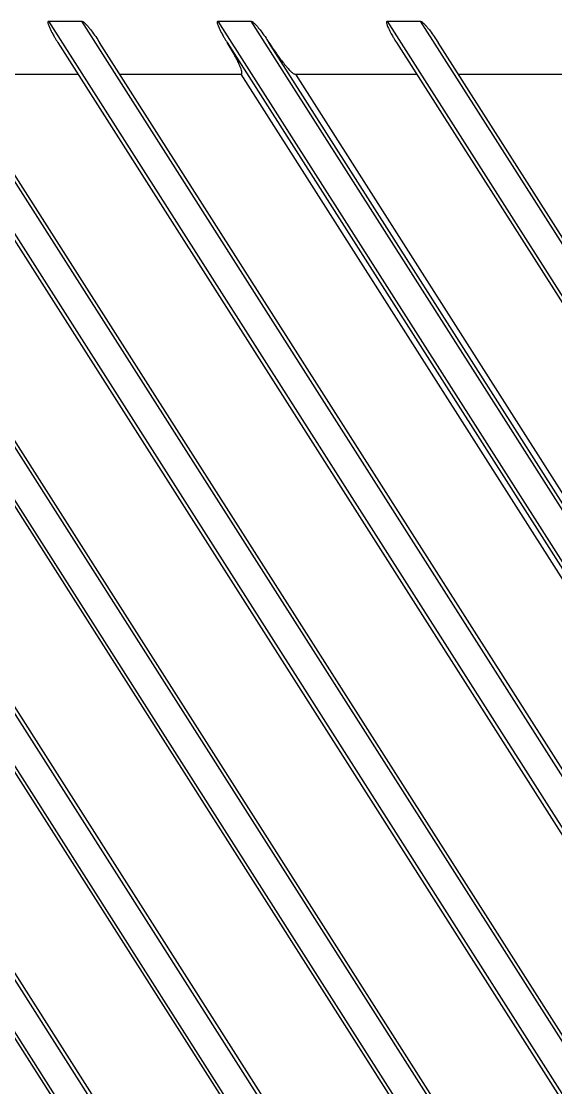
# Model space of a CAD drawing. Header units: millimetres. Extents: x 620 to 19791, y 2539 to 6969.
# Drawn here: x 17386.6 to 17417, y 4727.7 to 4788.1 of the extents above; entities that cross this region are included whole.
import ezdxf

# ---------------------------------------------------------------- set-up
doc = ezdxf.new("R2010")
doc.units = ezdxf.units.MM

# ---------------------------------------------------------------- blocks, each defined once
blk = doc.blocks.new('tugj')
at = {"color": 7, "linetype": 'Continuous', "lineweight": 25}
for p, q in [((12657.168, 5133.159), (12752.334, 4983.776)), ((12752.333, 4986.753), (12659.063, 5133.16)), ((12666.768, 5133.161), (12668.666, 5133.161)), ((12666.768, 5133.161), (12752.333, 4998.851)), ((12752.333, 5001.829), (12668.666, 5133.161)), ((12676.373, 5133.161), (12678.27, 5133.161)), ((12676.373, 5133.161), (12752.333, 5013.926)), ((12752.333, 5016.904), (12678.27, 5133.161)), ((12685.977, 5133.161), (12687.874, 5133.161)), ((12685.977, 5133.161), (12752.333, 5029.002)), ((12752.333, 5031.98), (12687.874, 5133.161)), ((12649.824, 5132.585), (12752.333, 4971.678)), ((12752.333, 4968.7), (12648.169, 5132.206)), ((12657.692, 5131.96), (12752.165, 4983.668)), ((12752.502, 4986.861), (12660.063, 5131.961)), ((12667.296, 5131.961), (12752.165, 4998.743)), ((12752.502, 5001.936), (12669.667, 5131.961)), ((12676.9, 5131.961), (12752.165, 5013.819)), ((12752.502, 5017.012), (12679.271, 5131.961)), ((12686.504, 5131.961), (12752.165, 5028.894)), ((12752.502, 5032.087), (12688.875, 5131.961)), ((12752.502, 4971.785), (12650.88, 5131.3)), ((12648.843, 5130.775), (12752.165, 4968.593)), ((12661.21, 5130.161), (12668.443, 5130.161)), ((12670.814, 5130.161), (12677.691, 5130.161)), ((12751.911, 5013.658), (12677.691, 5130.161)), ((12680.774, 5130.161), (12687.651, 5130.161)), ((12680.774, 5130.161), (12752.755, 5017.173)), ((12690.022, 5130.161), (12697.255, 5130.161)), ((12752.333, 4953.625), (12641.169, 5128.118)), ((12752.333, 4956.603), (12642.775, 5128.574)), ((12752.502, 4956.71), (12643.411, 5127.949)), ((12641.95, 5126.52), (12752.165, 4953.517)), ((12752.333, 4941.527), (12637.58, 5121.653)), ((12752.502, 4941.635), (12638.946, 5119.882)), ((12752.333, 4938.549), (12637.236, 5119.216)), ((12638.646, 5116.63), (12752.165, 4938.442))]:
    blk.add_line(p, q, dxfattribs=at)
for points, knots in [([(12666.768, 5133.161), (12666.76, 5133.156), (12666.746, 5133.148), (12666.732, 5133.128), (12666.731, 5133.103), (12666.735, 5133.068), (12666.746, 5133.02), (12666.777, 5132.919), (12666.859, 5132.723), (12666.984, 5132.484), (12667.139, 5132.212), (12667.238, 5132.053), (12667.296, 5131.961)], [0, 0, 0, 0, 0.019676, 0.036058, 0.051366, 0.073864, 0.114112, 0.160554, 0.308553, 0.584137, 0.758673, 1, 1, 1, 1]), ([(12668.666, 5133.161), (12668.676, 5133.16), (12668.696, 5133.159), (12668.726, 5133.147), (12668.754, 5133.13), (12668.785, 5133.101), (12668.829, 5133.055), (12668.887, 5132.996), (12668.973, 5132.911), (12669.079, 5132.788), (12669.243, 5132.576), (12669.446, 5132.298), (12669.594, 5132.072), (12669.667, 5131.961)], [0, 0, 0, 0, 0.018945, 0.038329, 0.0591, 0.081785, 0.118769, 0.178836, 0.238803, 0.346775, 0.486397, 0.748249, 1, 1, 1, 1]), ([(12676.373, 5133.161), (12676.365, 5133.156), (12676.35, 5133.148), (12676.337, 5133.128), (12676.335, 5133.103), (12676.339, 5133.068), (12676.35, 5133.02), (12676.381, 5132.919), (12676.463, 5132.723), (12676.588, 5132.484), (12676.743, 5132.212), (12676.842, 5132.053), (12676.9, 5131.961)], [0, 0, 0, 0, 0.019676, 0.0360578, 0.0513658, 0.0738645, 0.1141116, 0.1605537, 0.3085527, 0.5841371, 0.758673, 1, 1, 1, 1]), ([(12678.27, 5133.161), (12678.28, 5133.16), (12678.3, 5133.159), (12678.33, 5133.147), (12678.358, 5133.13), (12678.39, 5133.101), (12678.433, 5133.055), (12678.491, 5132.996), (12678.577, 5132.911), (12678.683, 5132.788), (12678.847, 5132.576), (12679.05, 5132.298), (12679.199, 5132.072), (12679.271, 5131.961)], [0, 0, 0, 0, 0.018945, 0.038329, 0.0591, 0.081785, 0.118769, 0.178836, 0.238803, 0.346775, 0.486398, 0.748249, 1, 1, 1, 1]), ([(12685.977, 5133.161), (12685.969, 5133.156), (12685.954, 5133.148), (12685.941, 5133.128), (12685.939, 5133.103), (12685.943, 5133.068), (12685.954, 5133.02), (12685.985, 5132.919), (12686.068, 5132.723), (12686.192, 5132.484), (12686.347, 5132.212), (12686.446, 5132.053), (12686.504, 5131.961)], [0, 0, 0, 0, 0.019676, 0.036058, 0.051366, 0.073864, 0.114112, 0.160554, 0.308553, 0.584137, 0.758673, 1, 1, 1, 1]), ([(12687.874, 5133.161), (12687.884, 5133.16), (12687.904, 5133.159), (12687.934, 5133.147), (12687.963, 5133.13), (12687.994, 5133.101), (12688.037, 5133.055), (12688.095, 5132.996), (12688.181, 5132.911), (12688.287, 5132.788), (12688.451, 5132.576), (12688.654, 5132.298), (12688.803, 5132.072), (12688.875, 5131.961)], [0, 0, 0, 0, 0.018945, 0.038329, 0.0591, 0.081785, 0.118769, 0.178836, 0.238803, 0.346775, 0.486397, 0.748249, 1, 1, 1, 1]), ([(12677.691, 5130.161), (12677.699, 5130.161), (12677.714, 5130.163), (12677.732, 5130.179), (12677.742, 5130.203), (12677.746, 5130.235), (12677.743, 5130.278), (12677.734, 5130.332), (12677.71, 5130.423), (12677.664, 5130.554), (12677.586, 5130.739), (12677.478, 5130.962), (12677.327, 5131.248), (12677.134, 5131.586), (12676.98, 5131.833), (12676.9, 5131.961)], [0, 0, 0, 0, 0.011124, 0.021482, 0.033583, 0.049115, 0.068905, 0.096905, 0.130641, 0.207347, 0.301404, 0.427295, 0.571574, 0.778286, 1, 1, 1, 1]), ([(12679.271, 5131.961), (12679.341, 5131.852), (12679.478, 5131.64), (12679.689, 5131.336), (12679.898, 5131.05), (12680.074, 5130.823), (12680.213, 5130.654), (12680.312, 5130.539), (12680.402, 5130.439), (12680.483, 5130.355), (12680.557, 5130.286), (12680.622, 5130.232), (12680.679, 5130.193), (12680.728, 5130.167), (12680.76, 5130.163), (12680.774, 5130.161)], [0, 0, 0, 0, 0.163489, 0.319979, 0.469578, 0.612411, 0.683353, 0.747095, 0.803675, 0.853149, 0.895599, 0.931156, 0.960047, 0.982697, 1, 1, 1, 1])]:
    blk.add_open_spline(points, degree=3, knots=knots, dxfattribs=at)
blk = doc.blocks.new('*U204')
blk.add_blockref('tugj', (-12530.543, -4991.113))
blk = doc.blocks.new('*U205')
at = {"color": 0, "linetype": 'ByBlock', "lineweight": -2, "transparency": 16777216}
blk.add_blockref('*U204', (0, 675), dxfattribs=at)

msp = doc.modelspace()

# ---------------------------------------------------------------- block references
msp.add_blockref('*U205', (17251.96016, 3971.06063))

doc.saveas('drawing.dxf')
